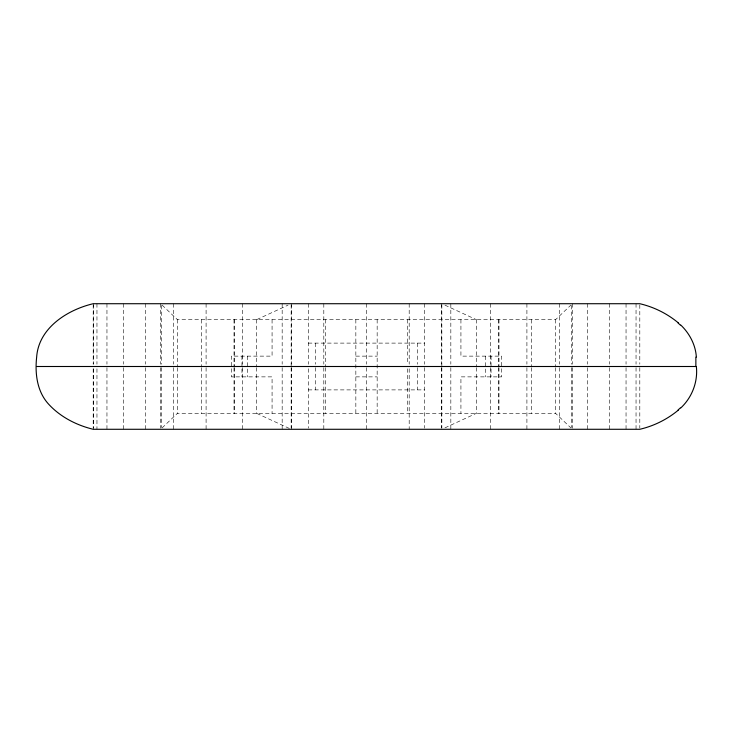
<?xml version="1.0" encoding="UTF-8"?>
<svg xmlns="http://www.w3.org/2000/svg" width="733" height="733" viewBox="0 0 733 733"><rect width="100%" height="100%" fill="white"/><g stroke="black" fill="none" stroke-linecap="round" stroke-linejoin="round"><path stroke-width="0.55" stroke-dasharray="3.67 2.75" d="M162.085 427.925L177.322 413.439L555.678 413.439L570.915 427.925M162.085 305.075L177.322 319.561L555.678 319.561L570.915 305.075M256.843 319.561L288.042 305.157M444.958 427.843L476.157 413.439M308.281 343.108L424.719 343.108M355.844 356.128L377.156 356.128M355.844 376.872L377.156 376.872M308.281 389.892L424.719 389.892M444.958 305.157L476.157 319.561M256.843 413.439L290.121 428.805M639.808 304.864L639.808 364.219M639.808 367.645L639.808 428.136M636.042 303.719L636.042 364.219M636.042 367.645L636.042 429.281M626.046 303.719L626.046 364.219M626.046 367.645L626.046 429.281M609.664 303.719L609.664 364.219M609.664 367.645L609.664 429.281M587.289 303.719L587.289 364.219M587.289 367.645L587.289 429.281M572.336 303.719L572.336 364.219M572.336 367.645L572.336 428.136M571.722 305.441L571.722 364.237M571.722 367.627L571.722 427.559M559.471 303.719L559.471 364.219M559.471 367.645L559.471 429.281M555.678 319.561L555.678 366.5M555.678 367.645L555.678 413.439M531.306 319.561L531.306 366.5M531.306 367.645L531.306 413.439M526.908 303.719L526.908 364.219M526.908 367.645L526.908 429.281M498.99 319.561L498.99 366.5M498.99 367.645L498.99 413.439M498.413 319.561L498.413 366.5M498.413 367.645L498.413 413.439M491.046 356.128L491.046 376.872M490.395 303.719L490.395 364.219M490.395 367.645L490.395 429.281M485.722 356.128L485.722 376.872M476.395 319.561L476.395 366.5M476.395 367.645L476.395 413.439M460.929 319.561L460.929 356.128L501.702 356.128L501.702 376.872L460.929 376.872L460.929 413.439M450.832 303.719L450.832 364.219M450.832 367.645L450.832 429.281M441.843 304.864L441.843 366.5M441.843 367.645L441.843 428.136M441.614 303.719L441.614 364.219M441.614 367.645L441.614 428.136M424.719 303.719L424.719 364.274M424.719 367.618L424.719 428.154M417.59 343.108L417.59 364.274M417.59 367.618L417.59 389.892M409.188 303.719L409.188 364.219M409.188 368.781L409.188 429.281M407.328 319.561L407.328 364.209M407.319 368.791L407.328 413.439M377.156 319.561L377.156 413.439M366.5 303.719L366.5 364.219M366.5 367.645L366.5 429.281M355.844 319.561L355.844 413.439M325.672 319.561L325.681 366.5M325.681 367.645L325.672 413.439M323.812 303.719L323.812 364.219M323.812 367.645L323.812 429.281M315.41 343.108L315.41 364.274M315.41 367.618L315.41 389.892M308.281 303.719L308.281 364.274M308.281 368.726L308.281 428.154M291.386 303.719L291.386 364.219M291.386 367.645L291.386 429.281M291.157 304.864L291.157 366.5M291.157 367.645L291.157 428.136M282.168 303.719L282.168 364.219M282.168 367.645L282.168 429.281M272.071 319.561L272.071 356.128L231.298 356.128L231.298 376.872L272.071 376.872L272.071 413.439M256.605 319.561L256.605 366.5M256.605 367.645L256.605 413.439M247.278 356.128L247.278 376.872M242.605 303.719L242.605 364.219M242.605 367.645L242.605 429.281M241.954 356.128L241.954 376.872M234.587 319.561L234.587 366.5M234.587 367.645L234.587 413.439M234.01 319.561L234.01 366.5M234.01 367.645L234.01 413.439M206.092 303.719L206.092 364.219M206.092 367.645L206.092 429.281M201.694 319.561L201.694 366.5M201.694 367.645L201.694 413.439M177.322 319.561L177.322 366.5M177.322 367.645L177.322 413.439M173.529 303.719L173.529 364.219M173.529 367.645L173.529 429.281M161.278 305.441L161.278 364.237M161.278 367.627L161.278 427.559M160.664 303.719L160.664 364.219M160.664 367.645L160.664 428.136M145.711 303.719L145.711 364.219M145.711 367.645L145.711 429.281M123.336 303.719L123.336 364.219M123.336 367.645L123.336 429.281M106.954 303.719L106.954 364.219M106.954 367.645L106.954 429.281M96.958 303.719L96.958 364.219M96.958 368.781L96.958 429.281M93.595 303.719L93.595 364.219M93.595 368.781L93.595 429.281M93.192 304.864L93.192 364.219M93.192 368.781L93.192 428.136"/><path stroke-width="1.1" d="M695.864 366.5L695.864 357.136M680.325 407.951L678.126 409.921M680.783 407.951C692.007 397.478 698.063 381.838 696.35 366.5L36.65 366.5M678.575 409.921C667.406 419.294 654.01 425.983 639.808 429.281L93.192 429.281C76.351 425.195 60.079 416.82 48.351 403.874C36.962 391.266 34.882 373.427 36.65 357.136C38.583 328.027 67.308 309.821 93.192 303.719L639.808 303.719C654.01 307.017 667.406 313.706 678.575 323.079M678.126 323.079L680.325 325.049M680.783 325.049C689.533 333.414 695.635 344.941 696.35 357.136"/></g></svg>
